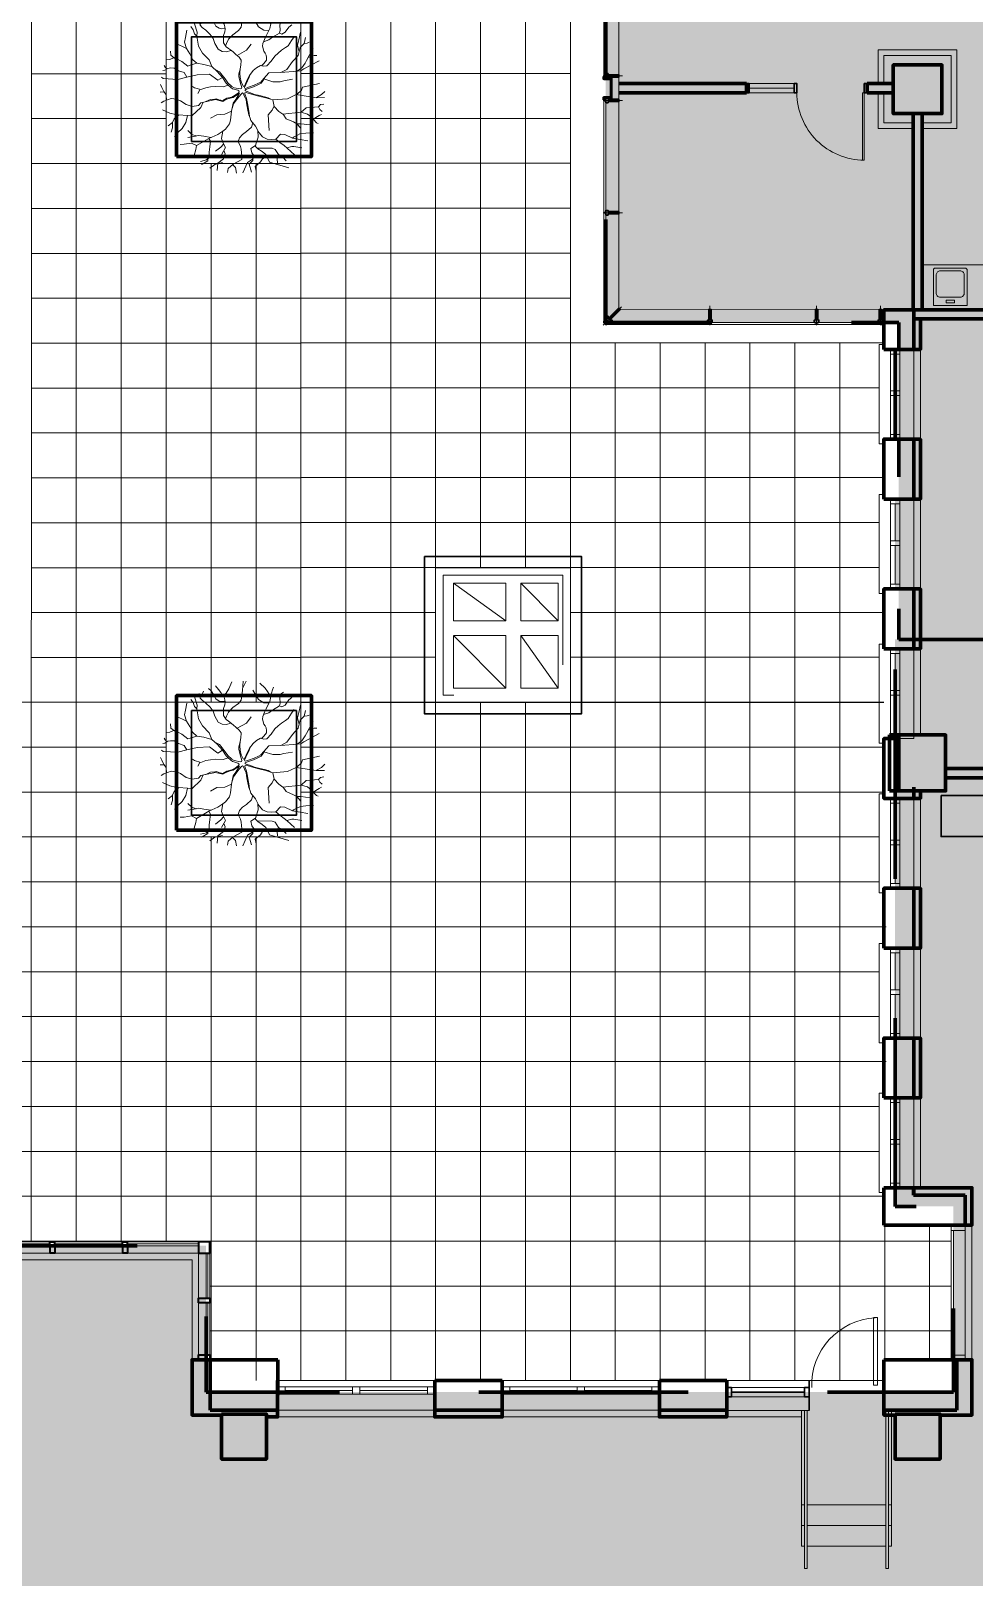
# Model space of a CAD drawing. Header units: inches. Extents: x -2124 to 6036, y -4479 to 801.
# Drawn here: x 2277 to 2781, y -2406 to -1580 of the extents above; entities that cross this region are included whole.
import ezdxf

# ---------------------------------------------------------------- set-up
doc = ezdxf.new("R2010")
doc.units = ezdxf.units.IN
doc.header["$MEASUREMENT"] = 0
doc.linetypes.add('DGN Style 2', pattern=[186.341636, 111.804981, -74.536654])
doc.linetypes.add('DGN Style 4', pattern=[298.332959, 149.073308, -74.536654, 0.186342, -74.536654])
for name, color, linetype, lineweight, true_color in [('A-AREA-TENANT 2', 7, 'DGN Style 2', 80, 0xabe09b), ('A-AREA-TENANT 4', 7, 'DGN Style 2', 80, 0xffeeba), ('A-AREA-UNKNOWN', 7, 'DGN Style 2', 80, 0xff6b6e)]:
    doc.layers.add(name, color=color, linetype=linetype, lineweight=lineweight, true_color=true_color)
doc.layers.add('a-bp-02N-_-03S - A-ANNO-NPLT', color=30, linetype='Continuous', lineweight=0, plot=False)
for name, color, linetype, lineweight in [('a-bp-02N-_-03S - A-COLS', 2, 'Continuous', 70), ('a-bp-02N-_-03S - A-DOOR', 1, 'Continuous', 13), ('a-bp-02N-_-03S - A-FLOR-HRAL', 30, 'Continuous', 13), ('a-bp-02N-_-03S - A-FLOR-LEVL', 30, 'Continuous', 13), ('a-bp-02N-_-03S - A-FLOR-SPCL', 2, 'Continuous', 13), ('a-bp-02N-_-03S - A-FLOR-STRS', 2, 'Continuous', 13), ('a-bp-02N-_-03S - A-GLAZ', 2, 'Continuous', 0), ('a-bp-02N-_-03S - A-ROOF', 2, 'Continuous', 30), ('a-bp-02N-_-03S - A-ROOF-PATT', 1, 'Continuous', 0), ('a-bp-02N-_-03S - A-SITE-PLNT', 3, 'Continuous', 0), ('a-bp-02N-_-03S - A-WALL-FULL', 6, 'Continuous', 70), ('a-bp-02N-_-03S - A-WALL-PRHT', 3, 'Continuous', 30), ('a-fp-02N-_-03S - A-DOOR', 1, 'Continuous', 13), ('a-fp-02N-_-03S - A-EQUIP', 2, 'Continuous', 30), ('a-fp-02N-_-03S - A-FLOR-PFIX', 3, 'Continuous', 13), ('a-fp-02N-_-03S - A-FLOR-WDWK', 7, 'Continuous', 13), ('a-fp-02N-_-03S - A-GLAZ', 2, 'Continuous', 13), ('a-fp-02N-_-03S - A-WALL-FULL', 6, 'Continuous', 70)]:
    doc.layers.add(name, color=color, linetype=linetype, lineweight=lineweight)

# ---------------------------------------------------------------- blocks, each defined once
blk = doc.blocks.new('*U82')
at = {"layer": 'a-bp-02N-_-03S - A-GLAZ', "linetype": 'Continuous', "lineweight": 0}
for p, q in [((-9.25, 26.503), (-9.25, -26.502875)), ((-9.25, 26.503), (-6.75, 26.503)), ((-6.75, 24.003), (9.25, 24.003)), ((-3.25, 21.503), (-3.25, -24.002875)), ((-0.75, 21.503), (-0.75, 1.756)), ((1.75, 24.003), (1.75, -24.002875)), ((9.25, -24.002875), (9.25, 24.003)), ((-0.75, -0.749875), (-0.75, -21.502875)), ((9.25, -24.002875), (-6.75, -24.002875)), ((-6.75, -26.502875), (-9.25, -26.502875))]:
    blk.add_line(p, q, dxfattribs=at)
at = {"layer": 'a-bp-02N-_-03S - A-GLAZ', "linetype": 'Continuous', "lineweight": 0, "flags": 128}
for points in [[(-3.25, 21.503), (-3.25, 24.003), (1.75, 24.003), (1.75, 21.503), (-3.25, 21.503)], [(-3.25, -0.749875), (1.75, -0.749875), (1.75, 1.756), (-3.25, 1.756), (-3.25, -0.749875)], [(-3.25, -24.002875), (-3.25, -21.502875), (1.75, -21.502875), (1.75, -24.002875), (-3.25, -24.002875)]]:
    blk.add_lwpolyline(points, close=True, dxfattribs=at)
blk = doc.blocks.new('CWMUL2_1')
at = {"layer": 'a-bp-02N-_-03S - A-ANNO-NPLT', "color": 7, "linetype": 'DGN Style 4', "lineweight": 0}
blk.add_line((0, -10.3125), (0, 0), dxfattribs=at)
at = {"layer": 'a-bp-02N-_-03S - A-GLAZ', "color": 2, "linetype": 'Continuous', "lineweight": 13}
blk.add_line((-1.25, -0.3125), (-1.875, -0.3125), dxfattribs=at)
at = {"layer": 'a-bp-02N-_-03S - A-GLAZ', "color": 3, "linetype": 'Continuous', "lineweight": 30, "extrusion": (0, 0, -1), "flags": 128}
blk.add_lwpolyline([(1.25, -0.3125), (0.3125, -0.3125), (0.3125, -1.3125), (-1.25, -1.3125), (-1.25, -2.625), (-0.619375, -2.625), (-0.619375, -8.375), (0.630625, -8.375), (0.630625, -2.625), (1.25, -2.625), (1.25, -0.3125)], close=True, dxfattribs=at)
blk = doc.blocks.new('CWMULL_5')
at = {"layer": 'a-bp-02N-_-03S - A-ANNO-NPLT', "color": 7, "linetype": 'DGN Style 4', "lineweight": 0}
blk.add_line((0, -10.3125), (0, 0), dxfattribs=at)
at = {"layer": 'a-bp-02N-_-03S - A-GLAZ', "color": 3, "linetype": 'Continuous', "lineweight": 30, "flags": 128}
blk.add_lwpolyline([(-1.25, -1.3125), (1.25, -1.3125), (1.25, -2.625), (0.619375, -2.625), (0.619375, -8.375), (-0.630625, -8.375), (-0.630625, -2.625), (-1.25, -2.625), (-1.25, -1.3125)], close=True, dxfattribs=at)
blk = doc.blocks.new('CW3_1')
at = {"layer": 'a-bp-02N-_-03S - A-GLAZ', "color": 2, "linetype": 'Continuous', "lineweight": 13, "flags": 128}
blk.add_lwpolyline([(0.3125, -0.3125), (56.6875, -0.3125), (56.6875, -1.3125), (0.3125, -1.3125), (0.3125, -0.3125)], close=True, dxfattribs=at)
at = {"layer": 'a-bp-02N-_-03S - A-ANNO-NPLT', "color": 7, "linetype": 'DGN Style 4', "lineweight": 0}
blk.add_blockref('CWMULL_5', (0, 0), dxfattribs=at)
blk = doc.blocks.new('COR4_1')
at = {"layer": 'a-bp-02N-_-03S - A-ANNO-NPLT', "color": 7, "linetype": 'DGN Style 4', "lineweight": 0}
blk.add_line((9.71, 9.71), (0, 0), dxfattribs=at)
at = {"layer": 'a-bp-02N-_-03S - A-GLAZ', "color": 3, "linetype": 'Continuous', "lineweight": 30, "flags": 128}
blk.add_lwpolyline([(8.375, 9.258875), (9.258875, 8.375), (3.508875, 2.625), (4.746375, 2.625), (4.746375, 1.3125), (1.9375, 1.3125), (1.9375, 0.312375), (1.1875, 0.3125), (1.1875, 1.1875), (0.3125, 1.1875), (0.3125, 1.9375), (1.3125, 1.9375), (1.3125, 4.746375), (2.625, 4.746375), (2.625, 3.508875), (8.375, 9.258875)], close=True, dxfattribs=at)
blk = doc.blocks.new('CWMULL_7')
at = {"layer": 'a-bp-02N-_-03S - A-ANNO-NPLT', "color": 7, "linetype": 'DGN Style 4', "lineweight": 0}
blk.add_line((0, -10.3125), (0, 0), dxfattribs=at)
at = {"layer": 'a-bp-02N-_-03S - A-GLAZ', "color": 3, "linetype": 'Continuous', "lineweight": 30, "flags": 128}
blk.add_lwpolyline([(-1.25, -1.3125), (1.25, -1.3125), (1.25, -2.625), (0.619375, -2.625), (0.619375, -8.375), (-0.630625, -8.375), (-0.630625, -2.625), (-1.25, -2.625), (-1.25, -1.3125)], close=True, dxfattribs=at)
blk = doc.blocks.new('CWMULL_6')
at = {"layer": 'a-bp-02N-_-03S - A-ANNO-NPLT', "color": 7, "linetype": 'DGN Style 4', "lineweight": 0}
blk.add_line((0, -10.3125), (0, 0), dxfattribs=at)
at = {"layer": 'a-bp-02N-_-03S - A-GLAZ', "color": 3, "linetype": 'Continuous', "lineweight": 30, "flags": 128}
blk.add_lwpolyline([(-1.25, -1.3125), (1.25, -1.3125), (1.25, -2.625), (0.619375, -2.625), (0.619375, -8.375), (-0.630625, -8.375), (-0.630625, -2.625), (-1.25, -2.625), (-1.25, -1.3125)], close=True, dxfattribs=at)
blk = doc.blocks.new('CW1_1')
at = {"layer": 'a-bp-02N-_-03S - A-GLAZ', "color": 2, "linetype": 'Continuous', "lineweight": 13, "flags": 128}
blk.add_lwpolyline([(0.3125, -0.3125), (59.6875, -0.3125), (59.6875, -1.3125), (0.3125, -1.3125), (0.3125, -0.3125)], close=True, dxfattribs=at)
at = {"layer": 'a-bp-02N-_-03S - A-ANNO-NPLT', "color": 7, "linetype": 'DGN Style 4', "lineweight": 0}
blk.add_blockref('CWMULL_6', (0, 0), dxfattribs=at)
blk = doc.blocks.new('CWMULL_9')
at = {"layer": 'a-bp-02N-_-03S - A-ANNO-NPLT', "color": 7, "linetype": 'DGN Style 4', "lineweight": 0}
blk.add_line((0, -10.3125), (0, 0), dxfattribs=at)
at = {"layer": 'a-bp-02N-_-03S - A-GLAZ', "color": 3, "linetype": 'Continuous', "lineweight": 30, "flags": 128}
blk.add_lwpolyline([(-1.25, -1.3125), (1.25, -1.3125), (1.25, -2.625), (0.619375, -2.625), (0.619375, -8.375), (-0.630625, -8.375), (-0.630625, -2.625), (-1.25, -2.625), (-1.25, -1.3125)], close=True, dxfattribs=at)
blk = doc.blocks.new('CW6_1')
at = {"layer": 'a-bp-02N-_-03S - A-GLAZ', "color": 3, "linetype": 'Continuous', "lineweight": 53, "flags": 128}
blk.add_lwpolyline([(0.3125, -0.3125), (1.5, -0.3125), (1.5, -4.3125), (11.625, -4.3125), (11.625, -0.3125), (12.8125, -0.3125)], dxfattribs=at)
at = {"layer": 'a-bp-02N-_-03S - A-ANNO-NPLT', "color": 7, "linetype": 'DGN Style 4', "lineweight": 0}
blk.add_blockref('CWMULL_9', (0, 0), dxfattribs=at)
blk = doc.blocks.new('CWMULL_8')
at = {"layer": 'a-bp-02N-_-03S - A-ANNO-NPLT', "color": 7, "linetype": 'DGN Style 4', "lineweight": 0}
blk.add_line((0, -10.3125), (0, 0), dxfattribs=at)
at = {"layer": 'a-bp-02N-_-03S - A-GLAZ', "color": 3, "linetype": 'Continuous', "lineweight": 30, "flags": 128}
blk.add_lwpolyline([(-1.25, -1.3125), (1.25, -1.3125), (1.25, -2.625), (0.619375, -2.625), (0.619375, -8.375), (-0.630625, -8.375), (-0.630625, -2.625), (-1.25, -2.625), (-1.25, -1.3125)], close=True, dxfattribs=at)
blk = doc.blocks.new('CW2_1')
at = {"layer": 'a-bp-02N-_-03S - A-GLAZ', "color": 2, "linetype": 'Continuous', "lineweight": 13, "flags": 128}
blk.add_lwpolyline([(0.3125, -0.3125), (46.5625, -0.3125), (46.5625, -1.3125), (0.3125, -1.3125), (0.3125, -0.3125)], close=True, dxfattribs=at)
at = {"layer": 'a-bp-02N-_-03S - A-ANNO-NPLT', "color": 7, "linetype": 'DGN Style 4', "lineweight": 0}
blk.add_blockref('CWMULL_8', (0, 0), dxfattribs=at)
blk = doc.blocks.new('*U131')
at = {"layer": 'a-bp-02N-_-03S - A-ROOF', "color": 2, "linetype": 'Continuous', "lineweight": 30, "flags": 128}
blk.add_lwpolyline([(-42, 42), (42, 42), (42, -42), (-42, -42), (-42, 42)], close=True, dxfattribs=at)
at = {"layer": 'a-bp-02N-_-03S - A-ROOF', "color": 2, "linetype": 'DGN Style 2', "lineweight": 0, "flags": 128}
for points in [[(-36, 36), (36, 36), (36, -36), (-36, -36), (-36, 36)], [(-32, 32), (32, 32), (32, -32), (-32, -32), (-32, 32)]]:
    blk.add_lwpolyline(points, close=True, dxfattribs=at)
blk = doc.blocks.new('TRELIM_1')
at = {"layer": 'a-bp-02N-_-03S - A-SITE-PLNT', "flags": 128}
for points in [[(-23.3, 82.6), (-34.6, 87.6), (-52.2, 106.9), (-51.1, 115.8), (-49.8, 134.4), (-49.2, 140.7), (-46.4, 152.5), (-39.2, 168.4)], [(-23, 81.6), (-24.6, 87.5), (-30.1, 92.5), (-32.3, 105.8), (-28.4, 118.6), (-20.6, 130.7), (-16.7, 139), (-15.5, 150.1), (-21, 165.1), (-24.6, 171.2)], [(-19.1, 159.8), (-7.8, 160.6), (-1.1, 165.6), (7.8, 169.5), (13.7, 172.6)], [(-1.8, 165.1), (-2.2, 173.1)], [(28.8, 42.3), (22.8, 51.9), (35.8, 69.2), (34.3, 95.3), (29.2, 117.2), (24.3, 135.7), (26.3, 166.5), (28.9, 170.3)], [(29.2, 117.2), (38.7, 122.9), (42.6, 134.6), (48.1, 143.4), (48.7, 151.7), (47.6, 156.7), (43.8, 163.4), (43.1, 167.8)], [(46.4, 158.8), (50.4, 162.8), (53.7, 164.8)], [(-42.5, 23.2), (-60.9, 25.4), (-69.2, 27.3), (-80.1, 35.5), (-84, 41.3), (-91.2, 51.8), (-99.5, 70.7), (-114.7, 96.7), (-109.3, 107), (-111.9, 122.7), (-112.4, 131)], [(-51.1, 115.8), (-66.4, 119.5), (-78.9, 126.6), (-88.1, 136.9), (-92.6, 138), (-95.5, 143.1)], [(-49.9, 133.9), (-58.2, 143.5), (-66, 147.4), (-77, 146.9), (-86.1, 149.7)], [(-66.4, 147.4), (-73.2, 156.5)], [(101, 141), (89.8, 117.8), (78.3, 110.7), (65.7, 104.3), (58.4, 96.4), (55.8, 81.5), (51.4, 64.8), (65.5, 70.2), (79.8, 84.2), (94.4, 92.4), (115.6, 96.1), (123.7, 95.2), (141.2, 101.2)], [(58.4, 96.4), (54.2, 110.2), (52.5, 115.2), (62.5, 127.9), (68.1, 138.4), (69.8, 145.1), (66.4, 152.8), (65.9, 160.3)], [(69.2, 143), (75.3, 150.6), (84, 151.7)], [(-114.7, 96.8), (-123.1, 98.1), (-135.3, 102), (-138.6, 102.8)], [(-97.7, 66.7), (-94.9, 81.5), (-93.2, 92.6), (-95.4, 102.5), (-97.6, 115.3)], [(-94.4, 97.8), (-91, 106.4), (-83.2, 114.7)], [(12.4, 30), (9.1, 40.4), (9.7, 56.5), (8.6, 67.5), (7, 77), (3.1, 87.5), (7.1, 100.8), (9.8, 105.2)], [(89.8, 117.8), (102.9, 122.3), (112.9, 120.1), (127.9, 117.4)], [(115.7, 96.1), (120.6, 100.7), (128.9, 103.5), (135.4, 108.7)], [(-150.3, 42.4), (-154.3, 58.2), (-161.8, 68.6)], [(-142, 73.2), (-146.5, 72.7), (-153.7, 84.8), (-154.3, 86)], [(-99.5, 70.7), (-105.5, 67.6), (-117.1, 68.8), (-128.7, 69.9), (-139.3, 70.4), (-144.8, 76), (-148.1, 88.4)], [(-42.5, 23.2), (-48.7, 37), (-49.6, 54), (-57.2, 67.2)], [(-42.5, 23.2), (-25.3, 19.8), (-17.4, 14), (-4.7, 6.1), (-9.4, 13.4), (-13.6, 19.8), (-15, 25.9), (-18, 34.8), (-21.9, 41.5), (-18, 56.8), (-23, 81.6)], [(-22.1, 77), (-17.6, 67.1), (-16.7, 58), (-16.4, 54.9), (-18.3, 49.6), (-20, 41.2), (-15.1, 32.8), (-12.8, 22.5), (-8.9, 15.7), (-3.6, 8.3), (-1.7, 7.1), (0.3, 7.5), (1.7, 9.8), (3.9, 18.6), (4.6, 21.2), (12.4, 30), (16.6, 34.5), (28.8, 42.3), (41.1, 53.3), (51.4, 64.8)], [(3.8, 89.6), (1.5, 90.8), (-5.2, 94.1)], [(85.5, 23.9), (82.8, 34.2), (83.4, 43.1), (87.8, 51.4), (100, 58), (110.5, 61.9), (118.9, 68), (127.8, 77.4), (133.9, 84.6), (138.3, 89), (148, 90.9)], [(131.2, 36.5), (131, 43.6), (132.1, 49.1), (136.6, 56.4), (146, 61.3), (153.2, 65.8), (158.3, 71.6)], [(140.3, 89.4), (144.5, 85.7), (153.1, 82.1)], [(-125.2, 39.3), (-132.1, 36.6), (-142.1, 40), (-151.5, 51.6), (-166.7, 53.1)], [(-84, 41.3), (-100, 44.4), (-109.4, 41), (-118.9, 35.5), (-133.8, 44.4)], [(-111.3, 39.9), (-117.7, 45.5), (-126.6, 56.6)], [(46.5, 59.3), (40.4, 48.1), (33.4, 42.5), (25.6, 36.8), (17.3, 31.1), (9.7, 22.8), (6.8, 17.5), (4.4, 4.2), (5.2, 2.2), (7.1, 1.7), (18.8, 5), (30.9, 7.7), (35.9, 8.1), (46.2, 5.3), (55.2, 3.6), (63.8, 2.7)], [(63.8, 2.7), (65, 2.7), (71.1, 7.1), (77.2, 14.3), (81.6, 19.3), (85, 23.1), (89.4, 29.2), (93.3, 34.2), (97.2, 37.5), (101.6, 40.3), (111.6, 39.7), (116.6, 39.7), (124.3, 37.5), (129.9, 36.4), (134.9, 37), (140.4, 38.6), (144.8, 43), (149.8, 45.8), (156.5, 50.2), (164.2, 57)], [(95.4, 36), (100, 33.7), (108.8, 29.2), (118.2, 20.3), (127, 8.7), (134.2, 3.2), (144.2, 1.5), (154.2, -0.2), (173.8, -1.1)], [(141.5, 39.7), (148.7, 34.7), (157.6, 28.6), (172.4, 22.5)], [(-154.5, 20.8), (-161, 14.5), (-172.4, 12.9)], [(-66.7, -21.6), (-75.8, -18.8), (-85.2, -8.3), (-91.2, 0), (-98.4, 6.7), (-106.2, 8.9), (-116.2, 4.5), (-122.3, 2.8), (-136.7, 1.2), (-143.9, 1.7), (-153.3, 19.4), (-162.6, 30), (-170.9, 31.9)], [(-57, -16), (-49.6, -13.5), (-39.9, -11.1), (-29.2, -9.3), (-18.6, -7.7), (-11.4, -4.3), (-4.7, -1.1), (-3.9, 0), (-5.7, 2.4), (-11.4, 7), (-22.2, 15.6), (-27, 18.9), (-36.5, 22)], [(47.7, 5), (37.9, 6), (29.1, 5.1), (19.3, 2.7), (10.4, -1), (9.5, -2.6), (10.6, -3.9), (24.9, -10.3), (32.8, -14.4), (43.1, -22.1)], [(74.7, 11.3), (85.7, -8.5), (98.5, -18.3)], [(-114.4, -27.3), (-120.6, -17.1), (-130.1, -19.9), (-137.8, -24.9), (-143.4, -21), (-150, -10.5), (-172.2, -0.9)], [(-142.1, -21.9), (-146.1, -21.6), (-153.9, -13.8), (-170.2, -18.7)], [(-136.6, -50.8), (-142.3, -42.1), (-148.9, -37.6), (-158.4, -26.5), (-168.3, -28.9)], [(-57, -16), (-61.9, -17.7), (-73.6, -27.2), (-83, -32.1), (-96.9, -32.7), (-111.8, -27.7), (-116.2, -27.1), (-121.2, -32.1), (-127.3, -41), (-133.5, -49.3), (-140.1, -52.6), (-149.5, -57), (-161.1, -97.1)], [(-120.1, -31), (-120.2, -62.4), (-122.8, -68.7), (-133.5, -75.8), (-138.9, -84.5), (-146.4, -91.4)], [(-84.6, -32.2), (-96.4, -41.7), (-100.8, -51.7), (-101.9, -60.1), (-100.8, -69.8), (-90.3, -79.5), (-91.2, -89.1), (-98.9, -104.8), (-104.5, -137)], [(-18.7, -63.9), (-14.3, -49.3), (-11.4, -37.2), (-8, -23.6), (-3.7, -9.7), (-3, -7.6), (-3.9, -5.1), (-5.8, -4.9), (-15.3, -8.2), (-25.9, -10.3), (-38.2, -12.2), (-46.3, -14), (-53.2, -14.7)], [(28.4, -46.8), (21.4, -42.4), (16.3, -39.3), (12.2, -30.9), (8.6, -22.8), (5.1, -12.6), (3, -6.6), (1.9, -5.2), (0.3, -5.6), (-1.2, -9.6), (-3.7, -16.4), (-6.9, -25.2), (-9.6, -36.1), (-12.1, -46.4), (-14.2, -53.9), (-17.3, -59.2)], [(34.8, -15.9), (29.1, -14), (21.3, -10.3), (14, -7.1), (7.7, -4.4), (6.2, -4.5), (5.6, -6.2), (8, -12.8), (12.3, -24.4), (16.4, -33.9), (18.9, -38.4), (26.3, -44.9), (38.2, -55.5)], [(43.1, -22.1), (43.1, -22.1), (48.8, -29.5), (53.8, -37.8), (52.1, -45), (52.7, -51.1), (62.6, -60.5), (73.7, -67.7), (79.7, -74.9), (85.8, -81.6), (91.3, -90.5), (95.2, -96), (106.3, -103.2), (114, -108.8)], [(127.3, -55.3), (128, -44.5), (135.2, -33.4), (148, -25.7), (155.1, -21.9)], [(160.1, -0.5), (173.7, -7.5)], [(-31.1, -66.4), (-40.2, -62.1), (-50, -53.6), (-82.7, -56.2)], [(-13.7, -172.1), (-14.3, -154.7), (-7.5, -112.4), (-16.1, -94.8), (-18.7, -63.9), (-32.3, -66.7), (-42.6, -76.2), (-48.8, -85), (-44.6, -123.4), (-35.1, -133.6), (-32.9, -159.6), (-28.4, -164.1), (-27.5, -170.9)], [(25.4, -44.9), (19.4, -63.8), (19.4, -78.8), (21.6, -87.1), (24.8, -104.8)], [(38.2, -55.5), (38.7, -80.4), (41.5, -114.8), (42.2, -122.3), (46.5, -128.8), (63.8, -161.3)], [(53.3, -39.9), (58.2, -45), (64.9, -50.5), (70.4, -50.5), (75.4, -50), (79.8, -47.8), (83.7, -45), (94.2, -42.3), (99.8, -42.8), (108.6, -46.1), (115.8, -49.5), (121.9, -52.8), (131.3, -57.2), (141.3, -59.5), (146.3, -56.1), (151.8, -52.3), (159, -47.3), (169.9, -36.7)], [(103.7, -44.3), (107.5, -55), (113, -63.3), (121.8, -77.7), (119.6, -82.7), (123.5, -89.9), (134.5, -97.1), (139.5, -103.6)], [(143.6, -57.9), (148.5, -61.1), (155.7, -62.8), (161.1, -65.3)], [(-133.5, -75.9), (-138.5, -73.6), (-142.4, -72.5), (-151.6, -73.5)], [(-100.8, -69.8), (-108, -78.1), (-114.7, -87.5), (-119.7, -93.6), (-133.8, -109.1)], [(-119.3, -93.1), (-116.4, -103.6), (-116.4, -107.5), (-119.4, -124.8)], [(-48.8, -85.2), (-58.2, -92), (-64.9, -107), (-68.8, -114.2), (-78.2, -122.5)], [(38.7, -80.4), (45.4, -93.2), (61.9, -104.8), (74.7, -117), (91.8, -121.5), (100.1, -129.8), (112.3, -132.4)], [(121.8, -77.6), (127.9, -78.9), (138.5, -78.3), (146.2, -80), (151, -86)], [(-98.9, -104.8), (-97, -106.9), (-93.2, -114.1), (-89.3, -121.9), (-88.2, -133), (-87.6, -149)], [(-68.8, -114.2), (-68.8, -123.6), (-71.1, -141.3)], [(-44.6, -123.3), (-48.4, -136.3), (-54.5, -144.1), (-66.7, -155.7), (-68.1, -158.9)], [(-7, -114), (2.1, -123.9), (8.3, -126.3), (15.9, -161.6)], [(41.5, -114.8), (48.6, -124.8), (58.6, -132), (64.1, -134.8), (74.6, -140.3), (86.8, -146.4), (89.8, -148.5)], [(82.8, -119.2), (96.8, -115.4), (107.9, -118.2), (123.5, -122.1)], [(100.1, -129.8), (100.8, -136), (102.6, -140)], [(-59.3, -148.7), (-51.7, -161.3), (-49.3, -165.8)], [(-32.9, -159.6), (-38.8, -162.4), (-42.7, -167.7)], [(-13.6, -155.8), (-7.4, -166.3), (-0.8, -173.2)], [(70.7, -138.3), (75.1, -150.9), (75.1, -156.4)]]:
    blk.add_lwpolyline(points, dxfattribs=at)
blk = doc.blocks.new('*U144')
at = {"layer": 'a-bp-02N-_-03S - A-GLAZ', "linetype": 'Continuous', "lineweight": 0}
for p, q in [((-42.00375, -9.9905), (-41.996625, 5.9905)), ((42.00375, 2.6155), (-41.99625, 2.6155)), ((-38.001, -1.3845), (-37.998625, 2.6155)), ((-2.001, -1.3845), (-1.998625, 2.6155)), ((1.999, -1.3845), (2.001375, 2.6155)), ((37.999, -1.3845), (38.001375, 2.6155)), ((41.99625, -9.9905), (42.003375, 5.9405)), ((42.00375, -1.3845), (-41.99625, -1.3845))]:
    blk.add_line(p, q, dxfattribs=at)
blk = doc.blocks.new('*U145')
at = {"layer": 'a-bp-02N-_-03S - A-GLAZ', "linetype": 'Continuous', "lineweight": 30}
for p, q in [((-22.183875, -9.7745), (-22.177, 5.7555)), ((-19.679, 2.4905), (-22.1805, 2.4905)), ((-19.681875, -2.5095), (-19.679, 2.3815)), ((19.318, -2.5095), (19.320875, 2.379625)), ((22.184, 2.4905), (19.320875, 2.4905)), ((21.798875, -10.2255), (21.806, 5.7055)), ((-19.681875, -2.5095), (-22.1805, -2.5095)), ((19.3195, -0.0095), (-19.680375, -0.0095)), ((22.184, -2.5095), (19.318, -2.5095))]:
    blk.add_line(p, q, dxfattribs=at)
at = {"layer": 'a-bp-02N-_-03S - A-GLAZ', "linetype": 'Continuous', "lineweight": 0}
for p, q in [((19.321, 2.4905), (-19.678875, 2.4905)), ((21.818625, -1.6195), (21.821, 2.3805)), ((19.318, -2.5095), (-19.681875, -2.5095))]:
    blk.add_line(p, q, dxfattribs=at)
at = {"layer": 'a-bp-02N-_-03S - A-GLAZ', "linetype": 'Continuous', "lineweight": 13, "flags": 128}
for points in [[(21.771, 6.2255), (-22.17675, 6.2255)], [(21.763875, -9.7745), (-22.183875, -9.7745)]]:
    blk.add_lwpolyline(points, dxfattribs=at)
blk = doc.blocks.new('*U156')
at = {"layer": 'a-bp-02N-_-03S - A-DOOR', "linetype": 'Continuous', "lineweight": 0}
for p, q in [((-18.653625, -17.537), (-18.653625, -15.537)), ((-18.598, -15.537), (17.4285, -15.537)), ((17.4285, -17.537), (17.4285, -15.537)), ((-18.653625, -17.537), (17.4285, -17.537))]:
    blk.add_line(p, q, dxfattribs=at)
blk.add_arc((17.346375, -18.463), 36, 87.918625, 176.815261111, dxfattribs=at)
blk = doc.blocks.new('AecDbMvBlockRef_1')
at = {"layer": 'a-fp-02N-_-03S - A-FLOR-PFIX', "flags": 128}
for points in [[(-0.145, -3.48), (-0.144, -3.475), (-0.143, -3.469), (-0.141, -3.464), (-0.138, -3.46), (-0.135, -3.456), (-0.131, -3.453), (-0.126, -3.451), (-0.121, -3.449), (-0.116, -3.449)], [(-0.145, -4.084), (-0.145, -3.48)], [(-0.116, -3.449), (0.398, -3.449)], [(-0.098, -3.569), (-0.097, -3.556), (-0.094, -3.543), (-0.089, -3.531), (-0.082, -3.52), (-0.074, -3.511), (-0.064, -3.503), (-0.053, -3.497), (-0.041, -3.494), (-0.03, -3.493)], [(-0.098, -3.864), (-0.098, -3.569)], [(-0.03, -3.493), (0.311, -3.493)], [(0.311, -3.493), (0.323, -3.494), (0.335, -3.497), (0.346, -3.503), (0.355, -3.511), (0.364, -3.52), (0.371, -3.531), (0.376, -3.543), (0.379, -3.556), (0.38, -3.569)], [(0.38, -3.569), (0.38, -3.864)], [(0.398, -3.449), (0.404, -3.449), (0.409, -3.451), (0.414, -3.454), (0.418, -3.458), (0.422, -3.463), (0.424, -3.468), (0.426, -3.474), (0.427, -3.48)], [(0.427, -3.48), (0.427, -4.084)], [(-0.03, -3.94), (-0.043, -3.938), (-0.056, -3.934), (-0.068, -3.927), (-0.078, -3.917), (-0.087, -3.906), (-0.093, -3.893), (-0.097, -3.878), (-0.098, -3.864)], [(0.38, -3.864), (0.379, -3.878), (0.375, -3.893), (0.368, -3.906), (0.36, -3.917), (0.349, -3.927), (0.338, -3.934), (0.325, -3.938), (0.311, -3.94)], [(0.427, -4.084), (-0.145, -4.084)], [(-0.145, -4.084), (-0.145, -4.084)], [(0.311, -3.94), (-0.03, -3.94)], [(0.071, -4.036), (0.071, -3.992)], [(0.071, -3.992), (0.211, -3.992)], [(0.211, -4.036), (0.071, -4.036)], [(0.211, -3.992), (0.211, -4.036)], [(0.427, -4.084), (0.427, -4.084)]]:
    blk.add_lwpolyline(points, dxfattribs=at)
blk = doc.blocks.new('*U241')
at = {"layer": 'a-fp-02N-_-03S - A-DOOR', "flags": 128}
blk.add_lwpolyline([(18, 18), (17, 18), (17, -18), (18, -18), (18, 18)], dxfattribs=at)
at = {"layer": 'a-fp-02N-_-03S - A-DOOR', "lineweight": 0}
blk.add_arc((18, 18), 36, 179.9996, 270, dxfattribs=at)

msp = doc.modelspace()

# ---------------------------------------------------------------- hatches: boundary and pattern name
at = {"layer": 'A-AREA-TENANT 2'}
msp.add_hatch(color=256, dxfattribs=at).paths.add_polyline_path([(2584.56, -1735.69), (2584.56, -1438.31), (2613.06, -1438.31), (2613.06, -1377.28), (2620.13, -1377.28), (2620.13, -1379.66), (2673, -1379.66), (2673, -1359.49), (3166.25, -1359.49), (3250.25, -1359.49), (3250.25, -1479.49), (3250.25, -1731.34), (2739.22, -1731.34), (2739.22, -1735.69)])
at = {"layer": 'A-AREA-TENANT 4'}
for points in [[(2741.22, -1905.04), (2741.22, -1878.01), (2739.22, -1878), (2739.22, -1830), (2741.22, -1830), (2741.22, -1798), (2739.22, -1798.01), (2739.22, -1750), (2741.22, -1750), (2741.22, -1735.69), (2739.22, -1735.69), (2739.22, -1731.34), (3250.25, -1731.34), (3250.25, -1905.04)], [(2895.81, -2667.81), (2895.81, -2655.69), (1957.78, -2655.69), (1957.78, -2493.32), (1899.38, -2493.32), (1899.38, -2316.94), (1899.38, -2306.4), (2051.51, -2306.32), (2051.51, -2228.99), (2371, -2228.99), (2371, -2307.22), (2649.25, -2307.22), (2733.26, -2307.22), (2770.4, -2307.22), (2770.4, -2208), (2739.22, -2208), (2739.22, -2150), (2739.22, -2118), (2739.22, -2070), (2739.22, -2038.01), (2739.22, -1990), (2739.22, -1958.01), (2739.22, -1910), (2739.22, -1905.04), (2741.22, -1905.04), (3248.25, -1905.04), (3250.25, -2086), (3115.75, -2086), (3115.75, -2215), (3115.75, -2573), (3103.75, -2573), (2987.75, -2573), (2951.62, -2573), (2951.62, -2667.81)]]:
    msp.add_hatch(color=256, dxfattribs=at).paths.add_polyline_path(points)

# ---------------------------------------------------------------- linework, layer by layer
at = {"layer": 'A-AREA-UNKNOWN', "color": 1, "true_color": 0xff1216, "flags": 128}
for points in [[(3646.56, -88.31), (3646.56, 31.69), (3985.94, 31.69), (3985.94, -355.69), (3928.94, -355.69), (3928.94, -718.31), (3985.94, -718.31), (3985.94, -747.78), (3985.94, -1075.69), (3957.44, -1075.69), (3957.44, -1107), (3957.44, -1438.31), (3985.94, -1438.31), (3985.94, -1765.69), (3978.44, -1765.69), (3978.44, -1885.56), (3973.16, -1885.56), (3973.16, -1905.04), (3660.25, -1905.04), (3660.25, -1910.28), (3535.22, -1910.28), (3535.22, -1910.28), (3351.25, -1910.28), (3351.25, -1905.04), (2741.22, -1905.04), (2741.22, -1878.01), (2739.22, -1878), (2739.22, -1830), (2741.22, -1830), (2741.22, -1798), (2739.22, -1798.01), (2739.22, -1750), (2741.22, -1750), (2741.22, -1735.69), (2584.56, -1735.69), (2584.56, -1438.31), (2613.06, -1438.31), (2613.06, -1288.99), (2775.91, -1288.99), (2775.91, -776), (2775.91, -776), (2775.91, -704), (2644.25, -704), (2644.25, -704), (2644.25, -263.5), (2764.25, -263.5), (2764.25, -263.5), (2764.25, -263.5), (2774.77, -263.5), (2775.61, -58.31), (2926.56, -58.31), (2926.56, -28.31), (3283.94, -28.31), (3283.94, -88.31), (3646.56, -88.31)], [(18.02, -3163.5), (65.52, -3163.49), (65.52, -3167.49), (116.02, -3167.49), (116.02, -3163.49), (181.02, -3163.49), (181.02, -3167.49), (231.52, -3167.49), (231.52, -3163.49), (287.52, -3163.49), (287.52, -3167.49), (338.02, -3167.49), (338.02, -3163.49), (394.02, -3163.49), (394.02, -3167.49), (444.52, -3167.49), (444.52, -3163.49), (500.52, -3163.49), (500.52, -3167.49), (551.02, -3167.49), (551.02, -3163.49), (607.02, -3163.49), (607.02, -3167.49), (657.52, -3167.49), (657.52, -3163.49), (713.52, -3163.49), (713.52, -3167.49), (764.02, -3167.49), (764.02, -3163.49), (820.02, -3163.49), (820.02, -3167.49), (870.52, -3167.49), (870.52, -3163.49), (926.52, -3163.49), (926.52, -3167.49), (977.02, -3167.49), (977.02, -3163.49), (1033.02, -3163.49), (1033.02, -3167.49), (1083.52, -3167.49), (1083.52, -3163.49), (1139.52, -3163.49), (1139.52, -3167.49), (1190.02, -3167.49), (1190.02, -3163.49), (1246.02, -3163.49), (1246.02, -3167.49), (1296.52, -3167.49), (1296.52, -3163.49), (1352.52, -3163.49), (1352.52, -3167.49), (1403.02, -3167.49), (1403.02, -3163.49), (1477.52, -3163.49), (1477.52, -3167.49), (1528.02, -3167.49), (1528.02, -3163.49), (1585.38, -3163.49), (1585.38, -3165.01), (1671.26, -3165.01), (1671.26, -3173.76), (1931.28, -3173.76), (1931.28, -3213.56), (2131.26, -3213.5), (2131.28, -3173.76), (3090.76, -3173.8), (3131.76, -3173.8), (3172.48, -3174.71), (3215.2, -3177.41), (3256.44, -3181.81), (3299.24, -3188.04), (3339.31, -3195.57), (3379.37, -3204.94), (3416.07, -3215.02), (3455.7, -3221.44), (3495.62, -3220.56), (3534.64, -3212.64), (3569.08, -3198.99), (3602.18, -3178.43), (3608.54, -3173.83), (3978.03, -3173.83), (3975.2, -1905.04), (3660.25, -1905.04), (3660.25, -1910.28), (3351.25, -1910.24), (3351.25, -1905.04), (2739.22, -1905.04), (2739.22, -2208), (2770.4, -2208), (2770.4, -2307.22), (2371, -2307.22), (2371, -2228.99), (2051.51, -2228.99), (2051.51, -2306.32), (1587.14, -2306.57), (1587.15, -2386.89), (1430.24, -2386.92), (1430.26, -2528.62), (1403.02, -2528.62), (1403.02, -2520.49), (1352.52, -2520.49), (1352.52, -2528.62), (1296.52, -2528.62), (1296.52, -2520.49), (1246.02, -2520.49), (1246.02, -2528.62), (1190.02, -2528.62), (1190.02, -2520.49), (1139.52, -2520.49), (1139.52, -2522.49), (1083.52, -2522.49), (1083.52, -2522.49), (1083.52, -2522.49), (1083.52, -2522.49), (1083.52, -2520.49), (1033.02, -2520.49), (1033.02, -2522.49), (977.02, -2522.49), (977.02, -2520.49), (926.52, -2520.49), (926.52, -2520.49), (926.52, -2520.49), (926.52, -2522.49), (870.52, -2522.49), (870.52, -2520.49), (820.02, -2520.49), (820.02, -2520.49), (820.02, -2522.49), (764.02, -2522.49), (764.02, -2520.49), (713.52, -2520.49), (713.52, -2522.49), (575.02, -2522.49), (575.02, -2386.89), (362.02, -2386.89), (362.02, -2386.89), (362.02, -2386.89), (362.02, -2386.89), (362.02, -2386.89), (18.02, -2386.89), (18.02, -2386.89), (18.02, -2386.89), (18.02, -2386.89), (18.02, -2386.89), (18.02, -2386.89), (18.02, -2386.89), (18.02, -2386.89), (18.02, -2386.89), (18.02, -2445.24), (14.02, -2445.24), (14.02, -2491.74), (18.02, -2491.74), (18.02, -2548.99), (14.02, -2548.99), (14.02, -2595.49), (18.02, -2595.49), (18.02, -2634.49), (14.02, -2634.49), (14.02, -2680.99), (18.02, -2680.99), (18.02, -2719.99), (14.02, -2719.99), (14.02, -2766.49), (18.02, -2766.49), (18.02, -2805.49), (14.02, -2805.49), (14.02, -2851.99), (18.02, -2851.99), (18.02, -2890.99), (14.02, -2890.99), (14.02, -2937.49), (18.02, -2937.49), (18.02, -2976.49), (14.02, -2976.49), (14.02, -3022.99), (18.02, -3022.99), (18.02, -3078.74), (14.02, -3078.74), (14.02, -3125.24), (18.02, -3125.24), (18.02, -3163.5)]]:
    msp.add_lwpolyline(points, close=True, dxfattribs=at)
at = {"layer": 'a-bp-02N-_-03S - A-COLS', "linetype": 'DGN Style 2', "lineweight": 70}
for p, q in [((2741.25, -1956), (2736.25, -1956)), ((2736.25, -1956), (2736.25, -1986)), ((2741.25, -1986), (2736.25, -1986))]:
    msp.add_line(p, q, dxfattribs=at)
at = {"layer": 'a-bp-02N-_-03S - A-COLS', "linetype": 'Continuous', "lineweight": 70, "flags": 128}
for points in [[(2738.25, -1598), (2764.25, -1598), (2764.25, -1624), (2738.25, -1624), (2738.25, -1598)], [(2738.25, -1624), (2764.25, -1624), (2764.25, -1598), (2738.25, -1598), (2738.25, -1624)], [(2741.25, -1956), (2766.25, -1956), (2766.25, -1986), (2741.25, -1986), (2741.25, -1956)], [(2379.25, -2319), (2403.25, -2319), (2403.25, -2343), (2379.25, -2343), (2379.25, -2319)], [(2739.25, -2319), (2763.25, -2319), (2763.25, -2343), (2739.25, -2343), (2739.25, -2319)]]:
    msp.add_lwpolyline(points, close=True, dxfattribs=at)
at = {"layer": 'a-bp-02N-_-03S - A-FLOR-HRAL'}
for p, q in [((2690.76, -2316.94), (2690.76, -2401.5)), ((2692.26, -2316.94), (2692.26, -2401.5)), ((2734.24, -2316.94), (2734.24, -2401.5)), ((2735.74, -2316.94), (2735.74, -2401.5)), ((2690.76, -2401.5), (2692.26, -2401.5)), ((2735.74, -2401.5), (2734.24, -2401.5))]:
    msp.add_line(p, q, dxfattribs=at)
at = {"layer": 'a-bp-02N-_-03S - A-FLOR-LEVL'}
msp.add_line((2693.23, -2300.99), (2733.26, -2300.99), dxfattribs=at)
at = {"layer": 'a-bp-02N-_-03S - A-FLOR-SPCL', "linetype": 'DGN Style 2', "lineweight": 0}
for p, q in [((2503.25, -1875), (2531.25, -1895)), ((2539.25, -1875), (2559.25, -1895)), ((2503.25, -1903), (2531.25, -1931)), ((2539.25, -1903), (2559.25, -1931))]:
    msp.add_line(p, q, dxfattribs=at)
at = {"layer": 'a-bp-02N-_-03S - A-FLOR-SPCL', "linetype": 'DGN Style 2', "flags": 128}
for points in [[(2503.25, -1875), (2531.25, -1875), (2531.25, -1895), (2503.25, -1895), (2503.25, -1875)], [(2539.25, -1875), (2559.25, -1875), (2559.25, -1895), (2539.25, -1895), (2539.25, -1875)], [(2503.25, -1903), (2531.25, -1903), (2531.25, -1931), (2503.25, -1931), (2503.25, -1903)], [(2539.25, -1903), (2559.25, -1903), (2559.25, -1931), (2539.25, -1931), (2539.25, -1903)]]:
    msp.add_lwpolyline(points, close=True, dxfattribs=at)
at = {"layer": 'a-bp-02N-_-03S - A-FLOR-STRS'}
for p, q in [((2689.25, -2316.94), (2689.25, -2389.5)), ((2737.25, -2316.94), (2737.25, -2389.5)), ((2690.76, -2367.5), (2689.25, -2367.5)), ((2734.24, -2367.5), (2692.26, -2367.5)), ((2737.25, -2367.5), (2735.74, -2367.5)), ((2690.76, -2378.5), (2689.25, -2378.5)), ((2734.24, -2378.5), (2692.26, -2378.5)), ((2737.25, -2378.5), (2735.74, -2378.5)), ((2690.76, -2389.5), (2689.25, -2389.5)), ((2734.24, -2389.5), (2692.26, -2389.5)), ((2737.25, -2389.5), (2735.74, -2389.5))]:
    msp.add_line(p, q, dxfattribs=at)
at = {"layer": 'a-bp-02N-_-03S - A-GLAZ', "color": 2, "linetype": 'Continuous', "lineweight": 0}
for p, q in [((2591.62, -1445.38), (2591.62, -1727.74)), ((2592.51, -1728.62), (2730.76, -1728.63)), ((2769.26, -2220.82), (2769.26, -2287.44)), ((2776.76, -2220.82), (2776.76, -2287.44))]:
    msp.add_line(p, q, dxfattribs=at)
at = {"layer": 'a-bp-02N-_-03S - A-GLAZ', "color": 2, "linetype": 'Continuous', "lineweight": 13}
msp.add_line((2770.4, -2221.05), (2770.4, -2287.44), dxfattribs=at)
at = {"layer": 'a-bp-02N-_-03S - A-GLAZ', "linetype": 'Continuous', "lineweight": 0}
for p, q in [((2049.5, -2227), (2373, -2227)), ((2251.16, -2227.98), (2287.47, -2227.98)), ((2251.16, -2228.98), (2287.47, -2228.98)), ((2289.97, -2227.98), (2326.28, -2227.98)), ((2289.97, -2228.98), (2326.28, -2228.98)), ((2328.78, -2227.98), (2367, -2228)), ((2328.78, -2228.98), (2367, -2229)), ((2373, -2227), (2373.01, -2289.76)), ((2055.5, -2233), (2367, -2233)), ((2367, -2233), (2367.01, -2289.84)), ((2371, -2233), (2371, -2256.97)), ((2372, -2233), (2372, -2256.97)), ((2371, -2259.47), (2371, -2287.34)), ((2372, -2259.47), (2372, -2287.34)), ((2493.26, -2300.94), (2409.26, -2300.94)), ((2613.26, -2300.94), (2529.26, -2300.94)), ((2449.25, -2306.32), (2413.25, -2306.32)), ((2489.25, -2306.32), (2453.25, -2306.32)), ((2569.25, -2306.32), (2533.25, -2306.32)), ((2609.25, -2306.32), (2573.25, -2306.32)), ((2493.25, -2316.94), (2409.25, -2316.94)), ((2613.25, -2316.94), (2529.25, -2316.94))]:
    msp.add_line(p, q, dxfattribs=at)
at = {"layer": 'a-bp-02N-_-03S - A-GLAZ', "color": 2, "linetype": 'Continuous', "lineweight": 13, "flags": 128}
for points in [[(2583.56, -1735.06), (2584.56, -1735.06), (2584.56, -1677.31), (2583.56, -1677.31), (2583.56, -1735.06)], [(2639.93, -1736.69), (2585.19, -1736.69), (2585.19, -1735.69), (2639.93, -1735.69), (2639.93, -1736.69)], [(2731.06, -1736.69), (2697.56, -1736.69), (2697.56, -1735.69), (2731.06, -1735.69), (2731.06, -1736.69)], [(2769.26, -2220.82), (2776.76, -2220.82), (2776.76, -2218.32), (2769.26, -2218.32), (2769.26, -2220.82)], [(2769.26, -2289.94), (2776.76, -2289.94), (2776.76, -2287.44), (2769.26, -2287.44), (2769.26, -2289.94)]]:
    msp.add_lwpolyline(points, close=True, dxfattribs=at)
at = {"layer": 'a-bp-02N-_-03S - A-GLAZ', "linetype": 'Continuous', "lineweight": 40, "flags": 128}
for points in [[(2287.47, -2226.98), (2289.97, -2226.98), (2290.12, -2233), (2287.62, -2233), (2287.47, -2226.98)], [(2326.28, -2226.98), (2328.78, -2226.98), (2328.94, -2233), (2326.44, -2233), (2326.28, -2226.98)], [(2367, -2233), (2373, -2233), (2373, -2227), (2367, -2227), (2367, -2233)], [(2367, -2259.47), (2367, -2256.97), (2373, -2256.97), (2373, -2259.47), (2367, -2259.47)], [(2367, -2289.84), (2367, -2287.34), (2373, -2287.34), (2373, -2289.84), (2367, -2289.84)]]:
    msp.add_lwpolyline(points, close=True, dxfattribs=at)
at = {"layer": 'a-bp-02N-_-03S - A-ROOF-PATT'}
for p, q in [((2277.53, -2226.86), (2277.68, -1279)), ((2301.53, -2226.86), (2301.68, -1279)), ((2325.68, -1279), (2325.68, -2227)), ((2349.68, -1279), (2349.68, -2227)), ((2421.68, -1279), (2421.68, -2300.94)), ((2277.63, -1602.7), (2349.68, -1602.7)), ((2277.62, -1626.7), (2349.68, -1626.7)), ((2277.62, -1650.7), (2421.68, -1650.7)), ((2373.68, -1650.7), (2373.68, -1938.56)), ((2397.68, -1650.7), (2397.68, -1938.56)), ((2277.62, -1674.7), (2421.68, -1674.7)), ((2277.61, -1698.7), (2421.68, -1698.7)), ((2277.61, -1722.7), (2421.68, -1722.7)), ((2277.6, -1746.7), (2421.68, -1746.7)), ((2277.6, -1770.7), (2421.68, -1770.7)), ((2277.6, -1794.7), (2421.68, -1794.7)), ((2277.59, -1818.7), (2421.68, -1818.7)), ((2277.59, -1842.7), (2421.68, -1842.7)), ((2277.58, -1866.7), (2421.68, -1866.7)), ((2277.58, -1890.64), (2421.68, -1890.66)), ((2277.58, -1890.7), (2421.68, -1890.7)), ((2277.58, -1914.7), (2421.68, -1914.7)), ((1595.82, -1938.56), (2730.72, -1938.56)), ((2445.68, -1938.56), (2445.68, -2300.94)), ((2469.68, -1938.56), (2469.68, -2300.94)), ((2493.68, -1938.56), (2493.68, -2300.94)), ((2517.68, -1938.56), (2517.68, -2300.94)), ((2541.68, -1938.56), (2541.68, -2300.94)), ((2565.68, -1938.56), (2565.68, -2300.94)), ((2589.68, -1938.56), (2589.68, -2300.94)), ((2613.68, -1938.56), (2613.68, -2300.94)), ((2637.68, -1938.56), (2637.68, -2300.94)), ((2661.68, -1938.56), (2661.68, -2300.94)), ((2685.68, -1938.56), (2685.68, -2300.94)), ((2709.68, -1938.56), (2709.68, -2300.94)), ((1595.82, -1962.56), (2349.68, -1962.56)), ((2421.68, -1962.56), (2733.26, -1962.56)), ((1595.82, -1986.56), (2349.68, -1986.56)), ((2421.68, -1986.56), (2733.26, -1986.56)), ((1595.82, -2010.56), (2730.72, -2010.56)), ((2373.68, -2010.56), (2373.68, -2300.94)), ((2397.68, -2010.56), (2397.68, -2300.94)), ((1595.82, -2034.56), (2730.72, -2034.56)), ((1595.82, -2058.56), (2734.37, -2058.56)), ((1595.82, -2082.56), (2730.72, -2082.56)), ((1595.82, -2106.56), (2730.72, -2106.56)), ((1595.82, -2130.56), (2734.37, -2130.56)), ((1595.82, -2154.56), (2730.72, -2154.56)), ((1595.82, -2178.56), (2730.72, -2178.56)), ((2013.68, -2202.56), (2733.22, -2202.56)), ((2733.68, -2289.94), (2733.68, -2218)), ((2757.68, -2289.94), (2757.68, -2218)), ((2013.68, -2226.56), (2769.26, -2226.56)), ((2373, -2250.56), (2769.26, -2250.56)), ((2373, -2274.56), (2769.26, -2274.56))]:
    msp.add_line(p, q, dxfattribs=at)
at = {"layer": 'a-bp-02N-_-03S - A-ROOF-PATT', "color": 1, "linetype": 'Continuous', "lineweight": 0}
for p, q in [((2493.68, -1279), (2493.68, -1938.71)), ((2517.68, -1279), (2517.68, -1866.71)), ((2421.68, -1938.71), (2421.68, -1287.75)), ((2445.68, -1287.75), (2445.68, -1938.71)), ((2469.68, -1287.75), (2469.68, -1938.71)), ((2541.68, -1287.75), (2541.68, -1866.71)), ((2565.68, -1287.75), (2565.68, -1938.71)), ((2421.68, -1602.57), (2565.68, -1602.57)), ((2421.68, -1626.57), (2565.68, -1626.57)), ((2421.68, -1650.57), (2565.68, -1650.57)), ((2421.68, -1674.57), (2565.68, -1674.57)), ((2421.68, -1698.57), (2565.68, -1698.57)), ((2421.68, -1722.57), (2565.68, -1722.57)), ((2421.68, -1746.57), (2733.25, -1746.57)), ((2589.68, -1746.57), (2589.68, -1938.71)), ((2613.68, -1746.57), (2613.68, -1938.71)), ((2637.68, -1746.57), (2637.68, -1938.71)), ((2661.68, -1746.57), (2661.68, -1938.71)), ((2685.68, -1746.57), (2685.68, -1938.71)), ((2709.68, -1746.57), (2709.68, -1938.71)), ((2421.68, -1770.57), (2730.72, -1770.57)), ((2421.68, -1794.57), (2730.72, -1794.57)), ((2421.68, -1818.57), (2733.25, -1818.57)), ((2421.68, -1842.57), (2730.72, -1842.57)), ((2421.68, -1866.57), (2730.72, -1866.57)), ((2421.68, -1890.57), (2493.68, -1890.57)), ((2565.68, -1890.57), (2733.25, -1890.57)), ((2421.68, -1914.57), (2493.68, -1914.57)), ((2565.68, -1914.57), (2730.72, -1914.57)), ((2421.68, -1938.57), (2733.25, -1938.57)), ((2733.25, -1938.71), (2421.68, -1938.71))]:
    msp.add_line(p, q, dxfattribs=at)
at = {"layer": 'a-bp-02N-_-03S - A-WALL-FULL'}
for p, q in [((2749.25, -1728.9), (3250.25, -1728.9)), ((2749.25, -1733.78), (3250.25, -1733.78))]:
    msp.add_line(p, q, dxfattribs=at)
at = {"layer": 'a-bp-02N-_-03S - A-WALL-FULL', "color": 6, "linetype": 'Continuous', "lineweight": 70}
for p, q in [((2733.22, -2218), (2733.22, -2198.01)), ((2749.22, -2198.01), (2733.22, -2198.01)), ((2749.22, -2202.01), (2749.22, -2198.01)), ((2776.76, -2202), (2749.22, -2202.01)), ((2776.76, -2218), (2776.76, -2202)), ((2733.22, -2218), (2776.76, -2218))]:
    msp.add_line(p, q, dxfattribs=at)
at = {"layer": 'a-bp-02N-_-03S - A-WALL-FULL', "linetype": 'Continuous'}
for p, q in [((2373.26, -2289.94), (2373.25, -2316.94)), ((2409.26, -2289.94), (2373.26, -2289.94)), ((2409.26, -2289.94), (2409.25, -2316.94)), ((2733.26, -2316.94), (2733.26, -2289.94)), ((2733.26, -2289.94), (2772.26, -2289.94)), ((2772.26, -2316.94), (2772.26, -2289.94)), ((2409.26, -2300.94), (2409.25, -2316.94)), ((2409.25, -2300.94), (2409.25, -2316.94)), ((2493.26, -2300.94), (2493.25, -2316.94)), ((2529.26, -2300.94), (2493.26, -2300.94)), ((2529.26, -2300.94), (2529.25, -2316.94)), ((2613.26, -2300.94), (2613.25, -2316.94)), ((2649.26, -2300.94), (2613.26, -2300.94)), ((2649.24, -2300.94), (2649.25, -2316.94)), ((2733.24, -2300.94), (2733.25, -2316.94)), ((2409.25, -2316.94), (2373.25, -2316.94)), ((2409.25, -2316.94), (2397.25, -2316.94)), ((2529.25, -2316.94), (2493.25, -2316.94)), ((2649.25, -2316.94), (2613.25, -2316.94)), ((2772.26, -2316.94), (2733.26, -2316.94))]:
    msp.add_line(p, q, dxfattribs=at)
at = {"layer": 'a-bp-02N-_-03S - A-WALL-FULL', "color": 6, "linetype": 'Continuous', "lineweight": 70, "flags": 128}
for points in [[(2733.25, -1750), (2749.25, -1750), (2749.25, -1728.9), (2733.25, -1728.9), (2733.25, -1750)], [(2733.25, -1830), (2749.25, -1830), (2749.25, -1798), (2733.25, -1798), (2733.25, -1830)], [(2733.25, -1910), (2749.25, -1910), (2749.25, -1878), (2733.25, -1878), (2733.25, -1910)], [(2733.25, -2070), (2749.25, -2070), (2749.25, -2038), (2733.25, -2038), (2733.25, -2070)], [(2733.25, -2150), (2749.25, -2150), (2749.25, -2118), (2733.25, -2118), (2733.25, -2150)]]:
    msp.add_lwpolyline(points, close=True, dxfattribs=at)
msp.add_lwpolyline([(2740.76, -1958), (2733.25, -1958), (2733.25, -1990), (2749.25, -1990), (2749.25, -1984)], dxfattribs=at)
at = {"layer": 'a-bp-02N-_-03S - A-WALL-PRHT', "color": 3, "linetype": 'Continuous', "lineweight": 70, "flags": 128}
for points in [[(2355.25, -1647), (2427.25, -1647), (2427.25, -1575), (2355.25, -1575), (2355.25, -1647)], [(2355.25, -2007), (2427.25, -2007), (2427.25, -1935), (2355.25, -1935), (2355.25, -2007)]]:
    msp.add_lwpolyline(points, close=True, dxfattribs=at)
at = {"layer": 'a-bp-02N-_-03S - A-WALL-PRHT', "color": 3, "linetype": 'Continuous', "lineweight": 30, "flags": 128}
for points in [[(2363.25, -1639), (2419.25, -1639), (2419.25, -1583), (2363.25, -1583), (2363.25, -1639)], [(2363.25, -1999), (2419.25, -1999), (2419.25, -1943), (2363.25, -1943), (2363.25, -1999)]]:
    msp.add_lwpolyline(points, close=True, dxfattribs=at)
at = {"layer": 'a-fp-02N-_-03S - A-EQUIP', "flags": 128}
msp.add_lwpolyline([(2763.77, -1988.34), (2787.77, -1988.34), (2787.77, -2010.34), (2763.77, -2010.34), (2763.77, -1988.34)], close=True, dxfattribs=at)
at = {"layer": 'a-fp-02N-_-03S - A-FLOR-WDWK', "flags": 128}
for points in [[(2730.25, -1608), (2730.25, -1590), (2772.25, -1590), (2772.25, -1632), (2753.69, -1632)], [(2733.25, -1608), (2733.25, -1593), (2769.25, -1593), (2769.25, -1629), (2753.69, -1629)], [(2748.81, -1632), (2730.25, -1632), (2730.25, -1612.87)], [(2748.81, -1629), (2733.25, -1629), (2733.25, -1612.87)], [(2855.69, -1728.9), (2855.69, -1704.9), (2753.69, -1704.9)]]:
    msp.add_lwpolyline(points, dxfattribs=at)
at = {"layer": 'a-fp-02N-_-03S - A-GLAZ'}
for p, q in [((2685.25, -1608), (2661.25, -1608)), ((2685.25, -1612.88), (2661.25, -1612.88))]:
    msp.add_line(p, q, dxfattribs=at)
at = {"layer": 'a-fp-02N-_-03S - A-GLAZ', "lineweight": 13}
msp.add_line((2685.25, -1610.5), (2661.25, -1610.5), dxfattribs=at)
at = {"layer": 'a-fp-02N-_-03S - A-GLAZ', "lineweight": 0}
for p, q in [((2752.72, -1798.01), (2752.72, -1750)), ((2752.75, -1878), (2752.75, -1830)), ((2752.75, -1910), (2752.75, -1956)), ((2752.75, -2038), (2752.75, -1990)), ((2752.72, -2118), (2752.72, -2070)), ((2752.72, -2150), (2752.72, -2198.01)), ((2780.26, -2289.94), (2780.26, -2218)), ((2493.25, -2320.44), (2409.25, -2320.44)), ((2529.25, -2320.44), (2613.25, -2320.44)), ((2649.25, -2320.44), (2689.26, -2320.44))]:
    msp.add_line(p, q, dxfattribs=at)
at = {"layer": 'a-fp-02N-_-03S - A-GLAZ', "lineweight": 30, "flags": 128}
for points in [[(2661.25, -1612.88), (2659.75, -1612.88), (2659.75, -1608), (2661.25, -1608), (2661.25, -1612.88)], [(2685.25, -1612.88), (2686.75, -1612.88), (2686.75, -1608), (2685.25, -1608), (2685.25, -1612.88)], [(2722.75, -1612.87), (2724.25, -1612.87), (2724.25, -1608), (2722.75, -1608), (2722.75, -1612.87)]]:
    msp.add_lwpolyline(points, close=True, dxfattribs=at)
at = {"layer": 'a-fp-02N-_-03S - A-GLAZ', "lineweight": 0, "flags": 128}
msp.add_lwpolyline([(2059.01, -2289.84), (2059.01, -2236.5), (2363.5, -2236.5), (2363.5, -2289.84)], dxfattribs=at)
at = {"layer": 'a-fp-02N-_-03S - A-WALL-FULL'}
for p, q in [((2591.62, -1608), (2659.75, -1608)), ((2659.75, -1608), (2659.75, -1612.88)), ((2738.25, -1608), (2724.25, -1608)), ((2724.25, -1608), (2724.25, -1612.87)), ((2591.62, -1612.87), (2659.75, -1612.88)), ((2738.25, -1612.87), (2724.25, -1612.87)), ((2748.81, -1624), (2748.81, -1728.9)), ((2753.69, -1624), (2753.69, -1728.9)), ((2964.25, -1974), (2766.25, -1974)), ((2790.25, -1979), (2766.25, -1979))]:
    msp.add_line(p, q, dxfattribs=at)
at = {"layer": 'a-fp-02N-_-03S - A-WALL-FULL', "color": 6, "lineweight": 70}
for p, q in [((2749.14, -2202.04), (2749.14, -2198.04)), ((2776.68, -2202.04), (2749.14, -2202.04)), ((2776.68, -2218.03), (2776.68, -2202.04))]:
    msp.add_line(p, q, dxfattribs=at)
at = {"layer": 'a-fp-02N-_-03S - A-WALL-FULL', "flags": 128}
for points in [[(2749.22, -1750), (2752.72, -1750), (2752.72, -1733.9)], [(2749.22, -1830), (2752.72, -1830), (2752.72, -1798.01), (2749.22, -1798.01)], [(2749.25, -1910), (2752.75, -1910), (2752.75, -1878), (2749.22, -1878)], [(2749.22, -1990), (2752.72, -1990), (2752.72, -1986)], [(2749.25, -2070), (2752.75, -2070), (2752.75, -2038), (2749.22, -2038)], [(2749.22, -2150), (2752.72, -2150), (2752.72, -2118), (2749.22, -2118)], [(2776.76, -2218), (2780.26, -2218), (2780.26, -2198.01), (2749.22, -2198.01)], [(2373.26, -2289.94), (2363.5, -2289.94), (2363.5, -2319.5), (2379.25, -2319.5), (2379.25, -2319)], [(2763.25, -2319.5), (2780.26, -2319.5), (2780.26, -2289.94), (2772.26, -2289.94)], [(2409.25, -2316.94), (2409.25, -2320.44), (2403.25, -2320.44)], [(2493.25, -2316.94), (2493.25, -2320.44), (2529.25, -2320.44), (2529.25, -2316.94)], [(2613.25, -2316.94), (2613.25, -2320.44), (2649.25, -2320.44), (2649.25, -2316.94)], [(2733.26, -2316.94), (2733.26, -2319.5), (2739.25, -2319.5)]]:
    msp.add_lwpolyline(points, dxfattribs=at)

# ---------------------------------------------------------------- block references
at = {"layer": 'a-bp-02N-_-03S - A-ANNO-NPLT', "color": 7, "linetype": 'DGN Style 4', "lineweight": 0, "rotation": 180}
for name, p in [('CWMULL_7', (2640.25, -1737)), ('CWMUL2_1', (2731.38, -1737.01))]:
    msp.add_blockref(name, p, dxfattribs=at)
at = {"layer": 'a-bp-02N-_-03S - A-ANNO-NPLT', "color": 7, "linetype": 'DGN Style 4', "lineweight": 0}
msp.add_blockref('COR4_1', (2583.25, -1737), dxfattribs=at)
at = {"layer": 'a-bp-02N-_-03S - A-DOOR', "linetype": 'Continuous', "lineweight": 0, "extrusion": (0, 0, -1), "rotation": 270}
msp.add_blockref('*U156', (-2712.2, -2286.07), dxfattribs=at)
at = {"layer": 'a-bp-02N-_-03S - A-GLAZ', "color": 2, "linetype": 'Continuous', "lineweight": 13}
for name, p, rotation in [('CW2_1', (2583.25, -1603.88), 90), ('CW1_1', (2583.25, -1677), 90), ('CW3_1', (2697.25, -1737), 180)]:
    msp.add_blockref(name, p, dxfattribs=dict(at, rotation=rotation))
at = {"layer": 'a-bp-02N-_-03S - A-GLAZ', "color": 3, "linetype": 'Continuous', "lineweight": 53, "rotation": 90}
msp.add_blockref('CW6_1', (2583.25, -1617), dxfattribs=at)
at = {"layer": 'a-bp-02N-_-03S - A-GLAZ', "linetype": 'Continuous', "lineweight": 0}
for name, p in [('*U82', (2739.97, -1774)), ('*U82', (2739.97, -1854)), ('*U82', (2739.97, -1934)), ('*U82', (2739.97, -2014)), ('*U82', (2739.97, -2094)), ('*U82', (2739.97, -2174)), ('*U144', (2451.25, -2306.93)), ('*U144', (2571.25, -2306.93))]:
    msp.add_blockref(name, p, dxfattribs=at)
at = {"layer": 'a-bp-02N-_-03S - A-GLAZ', "linetype": 'Continuous', "lineweight": 30, "extrusion": (0, 0, -1)}
msp.add_blockref('*U145', (-2671.06, -2307.21), dxfattribs=at)
at = {"layer": 'a-bp-02N-_-03S - A-ROOF', "color": 2, "linetype": 'DGN Style 2', "lineweight": 0}
msp.add_blockref('*U131', (2529.68, -1902.71), dxfattribs=at)
at = {"layer": 'a-bp-02N-_-03S - A-SITE-PLNT', "xscale": 0.2542235550505709, "yscale": 0.2542235550505709, "zscale": 0.2542235550505709, "rotation": 90}
for p in [(2390.48, -1611.99), (2390.48, -1971.5)]:
    msp.add_blockref('TRELIM_1', p, dxfattribs=at)
at = {"layer": 'a-fp-02N-_-03S - A-DOOR'}
msp.add_blockref('*U241', (2704.75, -1630.87), dxfattribs=at)
at = {"layer": 'a-fp-02N-_-03S - A-FLOR-PFIX', "xscale": 31.49606299212599, "yscale": 31.49606299212599, "zscale": 31.49606299212599}
msp.add_blockref('AecDbMvBlockRef_1', (2764.25, -1598), dxfattribs=at)

doc.saveas('drawing.dxf')
